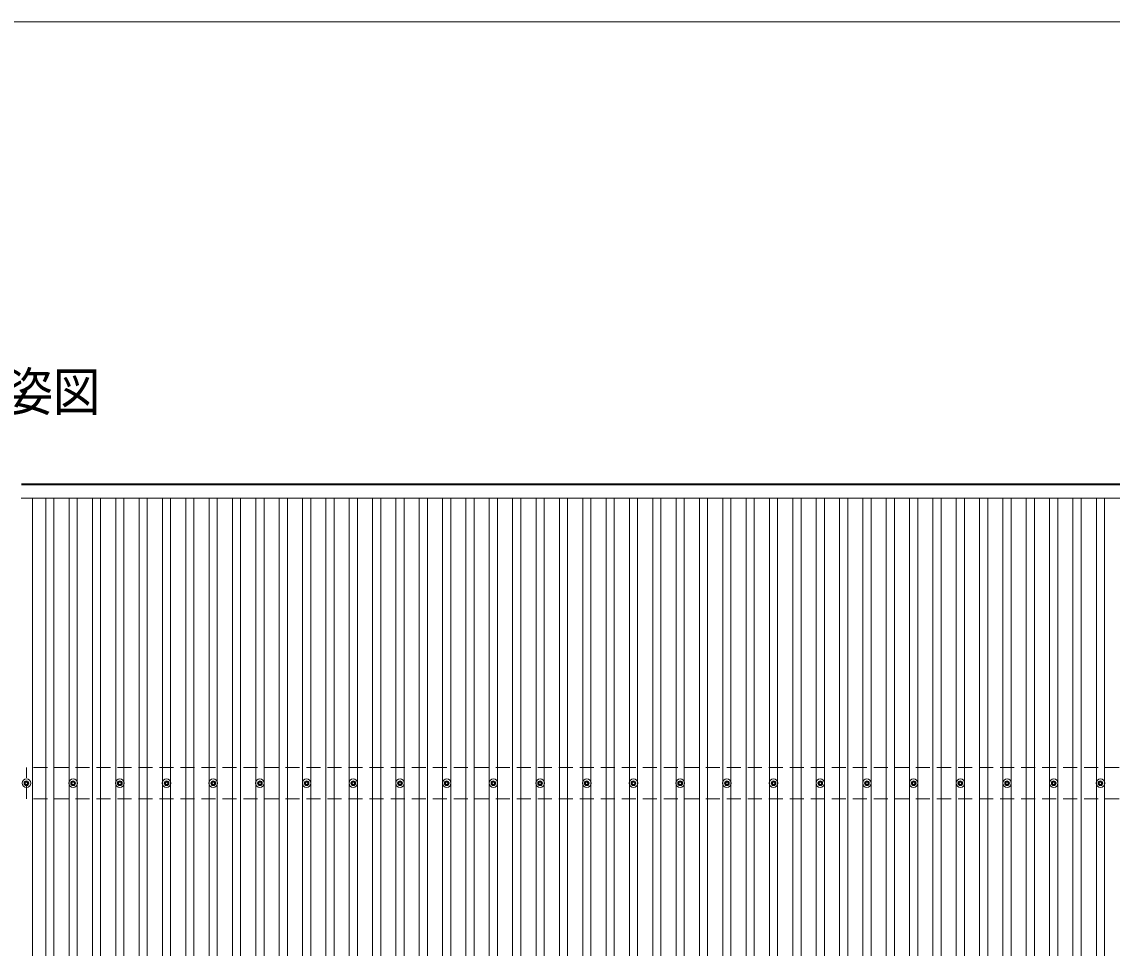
# Model space of a CAD drawing. Units: millimetres at full size, sheet at 1:50; details may follow other scales. Extents: x -14053 to 14053, y -9700 to 9700.
# Drawn here: x -9345 to -4674, y 5730 to 9700 of the extents above; entities that cross this region are included whole.
import ezdxf
from ezdxf.enums import TextEntityAlignment as Align

# ---------------------------------------------------------------- set-up
doc = ezdxf.new("R2010")
doc.units = ezdxf.units.MM
doc.header["$LTSCALE"] = 50
doc.linetypes.add('DASHED1', pattern=[1.8, 1.2, -0.6])
for name, color, linetype, lineweight in [('1-1', 2, 'Continuous', 9), ('1-2', 134, 'Continuous', 9), ('1-3', 5, 'Continuous', 5), ('1-4', 2, 'DASHED1', 9), ('F-0', 7, 'Continuous', 9)]:
    doc.layers.add(name, color=color, linetype=linetype, lineweight=lineweight)
doc.layers.add('1-7', color=7, linetype='Continuous')
doc.styles.add('ＭＳ ゴシック', font='')
doc.styles.get('ＭＳ ゴシック').set_extended_font_data('MS Gothic')

msp = doc.modelspace()

# ---------------------------------------------------------------- linework, layer by layer
at = {"layer": '1-1'}
for p, q in [((-9346.17, 7720.18), (-3947.15, 7720.18)), ((-3947.15, 7715.58), (-9346.17, 7715.58)), ((-9347.65, 7658.59), (-2101.65, 7658.59)), ((-9298.15, 1817.66), (-9298.15, 7658.59))]:
    msp.add_line(p, q, dxfattribs=at)
at = {"layer": '1-2'}
for p, q in [((-9242.15, 1817.66), (-9242.15, 7658.59)), ((-9207.15, 1817.66), (-9207.15, 7658.59)), ((-9142.15, 1817.66), (-9142.15, 7658.59)), ((-9107.15, 1817.66), (-9107.15, 7658.59)), ((-9042.15, 1817.66), (-9042.15, 7658.59)), ((-9007.15, 1817.66), (-9007.15, 7658.59)), ((-8942.15, 1817.66), (-8942.15, 7658.59)), ((-8907.15, 1817.66), (-8907.15, 7658.59)), ((-8842.15, 1817.66), (-8842.15, 7658.59)), ((-8807.15, 1817.66), (-8807.15, 7658.59)), ((-8742.15, 1817.66), (-8742.15, 7658.59)), ((-8707.15, 1817.66), (-8707.15, 7658.59)), ((-8642.15, 1817.66), (-8642.15, 7658.59)), ((-8607.15, 1817.66), (-8607.15, 7658.59)), ((-8542.15, 1817.66), (-8542.15, 7658.59)), ((-8507.15, 1817.66), (-8507.15, 7658.59)), ((-8442.15, 1817.66), (-8442.15, 7658.59)), ((-8407.15, 1817.66), (-8407.15, 7658.59)), ((-8342.15, 1817.66), (-8342.15, 7658.59)), ((-8307.15, 1817.66), (-8307.15, 7658.59)), ((-8242.15, 1817.66), (-8242.15, 7658.59)), ((-8207.15, 1817.66), (-8207.15, 7658.59)), ((-8142.15, 1817.66), (-8142.15, 7658.59)), ((-8107.15, 1817.66), (-8107.15, 7658.59)), ((-8042.15, 1817.66), (-8042.15, 7658.59)), ((-8007.15, 1817.66), (-8007.15, 7658.59)), ((-7942.15, 1817.66), (-7942.15, 7658.59)), ((-7907.15, 1817.66), (-7907.15, 7658.59)), ((-7842.15, 1817.66), (-7842.15, 7658.59)), ((-7807.15, 1817.66), (-7807.15, 7658.59)), ((-7742.15, 1817.66), (-7742.15, 7658.59)), ((-7707.15, 1817.66), (-7707.15, 7658.59)), ((-7642.15, 1817.66), (-7642.15, 7658.59)), ((-7607.15, 1817.66), (-7607.15, 7658.59)), ((-7542.15, 1817.66), (-7542.15, 7658.59)), ((-7507.15, 1817.66), (-7507.15, 7658.59)), ((-7442.15, 1817.66), (-7442.15, 7658.59)), ((-7407.15, 1817.66), (-7407.15, 7658.59)), ((-7342.15, 1817.66), (-7342.15, 7658.59)), ((-7307.15, 1817.66), (-7307.15, 7658.59)), ((-7242.15, 1817.66), (-7242.15, 7658.59)), ((-7207.15, 1817.66), (-7207.15, 7658.59)), ((-7142.15, 1817.66), (-7142.15, 7658.59)), ((-7107.15, 1817.66), (-7107.15, 7658.59)), ((-7042.15, 1817.66), (-7042.15, 7658.59)), ((-7007.15, 1817.66), (-7007.15, 7658.59)), ((-6942.15, 1817.66), (-6942.15, 7658.59)), ((-6907.15, 1817.66), (-6907.15, 7658.59)), ((-6842.15, 1817.66), (-6842.15, 7658.59)), ((-6807.15, 1817.66), (-6807.15, 7658.59)), ((-6742.15, 1817.66), (-6742.15, 7658.59)), ((-6707.15, 1817.66), (-6707.15, 7658.59)), ((-6642.15, 1817.66), (-6642.15, 7658.59)), ((-6607.15, 1817.66), (-6607.15, 7658.59)), ((-6542.15, 1817.66), (-6542.15, 7658.59)), ((-6507.15, 1817.66), (-6507.15, 7658.59)), ((-6442.15, 1817.66), (-6442.15, 7658.59)), ((-6407.15, 1817.66), (-6407.15, 7658.59)), ((-6342.15, 1817.66), (-6342.15, 7658.59)), ((-6307.15, 1817.66), (-6307.15, 7658.59)), ((-6242.15, 1817.66), (-6242.15, 7658.59)), ((-6207.15, 1817.66), (-6207.15, 7658.59)), ((-6142.15, 1817.66), (-6142.15, 7658.59)), ((-6107.15, 1817.66), (-6107.15, 7658.59)), ((-6042.15, 1817.66), (-6042.15, 7658.59)), ((-6007.15, 1817.66), (-6007.15, 7658.59)), ((-5942.15, 1817.66), (-5942.15, 7658.59)), ((-5907.15, 1817.66), (-5907.15, 7658.59)), ((-5842.15, 1817.66), (-5842.15, 7658.59)), ((-5807.15, 1817.66), (-5807.15, 7658.59)), ((-5742.15, 1817.66), (-5742.15, 7658.59)), ((-5707.15, 1817.66), (-5707.15, 7658.59)), ((-5642.15, 1817.66), (-5642.15, 7658.59)), ((-5607.15, 1817.66), (-5607.15, 7658.59)), ((-5542.15, 1817.66), (-5542.15, 7658.59)), ((-5507.15, 1817.66), (-5507.15, 7658.59)), ((-5442.15, 1817.66), (-5442.15, 7658.59)), ((-5407.15, 1817.66), (-5407.15, 7658.59)), ((-5342.15, 1817.66), (-5342.15, 7658.59)), ((-5307.15, 1817.66), (-5307.15, 7658.59)), ((-5242.15, 1817.66), (-5242.15, 7658.59)), ((-5207.15, 1817.66), (-5207.15, 7658.59)), ((-5142.15, 1817.66), (-5142.15, 7658.59)), ((-5107.15, 1817.66), (-5107.15, 7658.59)), ((-5042.15, 1817.66), (-5042.15, 7658.59)), ((-5007.15, 1817.66), (-5007.15, 7658.59)), ((-4942.15, 1817.66), (-4942.15, 7658.59)), ((-4907.15, 1817.66), (-4907.15, 7658.59)), ((-4842.15, 1817.66), (-4842.15, 7658.59)), ((-4807.15, 1817.66), (-4807.15, 7658.59)), ((-4742.15, 1817.66), (-4742.15, 7658.59)), ((-4707.15, 1817.66), (-4707.15, 7658.59))]:
    msp.add_line(p, q, dxfattribs=at)
at = {"layer": '1-3'}
for p, q in [((-9326.4, 6447.15), (-9326.4, 6442.74)), ((-9322.9, 6447.15), (-9322.9, 6442.74)), ((-9126.4, 6447.15), (-9126.4, 6442.74)), ((-9122.9, 6447.15), (-9122.9, 6442.74)), ((-8926.4, 6447.15), (-8926.4, 6442.74)), ((-8922.9, 6447.15), (-8922.9, 6442.74)), ((-8726.4, 6447.15), (-8726.4, 6442.74)), ((-8722.9, 6447.15), (-8722.9, 6442.74)), ((-8526.4, 6447.15), (-8526.4, 6442.74)), ((-8522.9, 6447.15), (-8522.9, 6442.74)), ((-8326.4, 6447.15), (-8326.4, 6442.74)), ((-8322.9, 6447.15), (-8322.9, 6442.74)), ((-8126.4, 6447.15), (-8126.4, 6442.74)), ((-8122.9, 6447.15), (-8122.9, 6442.74)), ((-7926.4, 6447.15), (-7926.4, 6442.74)), ((-7922.9, 6447.15), (-7922.9, 6442.74)), ((-7726.4, 6447.15), (-7726.4, 6442.74)), ((-7722.9, 6447.15), (-7722.9, 6442.74)), ((-7526.4, 6447.15), (-7526.4, 6442.74)), ((-7522.9, 6447.15), (-7522.9, 6442.74)), ((-7326.4, 6447.15), (-7326.4, 6442.74)), ((-7322.9, 6447.15), (-7322.9, 6442.74)), ((-7126.4, 6447.15), (-7126.4, 6442.74)), ((-7122.9, 6447.15), (-7122.9, 6442.74)), ((-6926.4, 6447.15), (-6926.4, 6442.74)), ((-6922.9, 6447.15), (-6922.9, 6442.74)), ((-6726.4, 6447.15), (-6726.4, 6442.74)), ((-6722.9, 6447.15), (-6722.9, 6442.74)), ((-6526.4, 6447.15), (-6526.4, 6442.74)), ((-6522.9, 6447.15), (-6522.9, 6442.74)), ((-6326.4, 6447.15), (-6326.4, 6442.74)), ((-6322.9, 6447.15), (-6322.9, 6442.74)), ((-6126.4, 6447.15), (-6126.4, 6442.74)), ((-6122.9, 6447.15), (-6122.9, 6442.74)), ((-5926.4, 6447.15), (-5926.4, 6442.74)), ((-5922.9, 6447.15), (-5922.9, 6442.74)), ((-5726.4, 6447.15), (-5726.4, 6442.74)), ((-5722.9, 6447.15), (-5722.9, 6442.74)), ((-5526.4, 6447.15), (-5526.4, 6442.74)), ((-5522.9, 6447.15), (-5522.9, 6442.74)), ((-5326.4, 6447.15), (-5326.4, 6442.74)), ((-5322.9, 6447.15), (-5322.9, 6442.74)), ((-5126.4, 6447.15), (-5126.4, 6442.74)), ((-5122.9, 6447.15), (-5122.9, 6442.74)), ((-4926.4, 6447.15), (-4926.4, 6442.74)), ((-4922.9, 6447.15), (-4922.9, 6442.74)), ((-4726.4, 6447.15), (-4726.4, 6442.74)), ((-4722.9, 6447.15), (-4722.9, 6442.74)), ((-9334.65, 6438.91), (-9330.23, 6438.91)), ((-9334.65, 6435.41), (-9330.23, 6435.41)), ((-9326.4, 6431.57), (-9326.4, 6427.16)), ((-9322.9, 6431.57), (-9322.9, 6427.16)), ((-9319.07, 6438.91), (-9314.65, 6438.91)), ((-9319.07, 6435.41), (-9314.65, 6435.41)), ((-9134.65, 6438.91), (-9130.23, 6438.91)), ((-9134.65, 6435.41), (-9130.23, 6435.41)), ((-9126.4, 6431.57), (-9126.4, 6427.16)), ((-9122.9, 6431.57), (-9122.9, 6427.16)), ((-9119.07, 6438.91), (-9114.65, 6438.91)), ((-9119.07, 6435.41), (-9114.65, 6435.41)), ((-8934.65, 6438.91), (-8930.23, 6438.91)), ((-8934.65, 6435.41), (-8930.23, 6435.41)), ((-8926.4, 6431.57), (-8926.4, 6427.16)), ((-8922.9, 6431.57), (-8922.9, 6427.16)), ((-8919.07, 6438.91), (-8914.65, 6438.91)), ((-8919.07, 6435.41), (-8914.65, 6435.41)), ((-8734.65, 6438.91), (-8730.23, 6438.91)), ((-8734.65, 6435.41), (-8730.23, 6435.41)), ((-8726.4, 6431.57), (-8726.4, 6427.16)), ((-8722.9, 6431.57), (-8722.9, 6427.16)), ((-8719.07, 6438.91), (-8714.65, 6438.91)), ((-8719.07, 6435.41), (-8714.65, 6435.41)), ((-8534.65, 6438.91), (-8530.23, 6438.91)), ((-8534.65, 6435.41), (-8530.23, 6435.41)), ((-8526.4, 6431.57), (-8526.4, 6427.16)), ((-8522.9, 6431.57), (-8522.9, 6427.16)), ((-8519.07, 6438.91), (-8514.65, 6438.91)), ((-8519.07, 6435.41), (-8514.65, 6435.41)), ((-8334.65, 6438.91), (-8330.23, 6438.91)), ((-8334.65, 6435.41), (-8330.23, 6435.41)), ((-8326.4, 6431.57), (-8326.4, 6427.16)), ((-8322.9, 6431.57), (-8322.9, 6427.16)), ((-8319.07, 6438.91), (-8314.65, 6438.91)), ((-8319.07, 6435.41), (-8314.65, 6435.41)), ((-8134.65, 6438.91), (-8130.23, 6438.91)), ((-8134.65, 6435.41), (-8130.23, 6435.41)), ((-8126.4, 6431.57), (-8126.4, 6427.16)), ((-8122.9, 6431.57), (-8122.9, 6427.16)), ((-8119.07, 6438.91), (-8114.65, 6438.91)), ((-8119.07, 6435.41), (-8114.65, 6435.41)), ((-7934.65, 6438.91), (-7930.23, 6438.91)), ((-7934.65, 6435.41), (-7930.23, 6435.41)), ((-7926.4, 6431.57), (-7926.4, 6427.16)), ((-7922.9, 6431.57), (-7922.9, 6427.16)), ((-7919.07, 6438.91), (-7914.65, 6438.91)), ((-7919.07, 6435.41), (-7914.65, 6435.41)), ((-7734.65, 6438.91), (-7730.23, 6438.91)), ((-7734.65, 6435.41), (-7730.23, 6435.41)), ((-7726.4, 6431.57), (-7726.4, 6427.16)), ((-7722.9, 6431.57), (-7722.9, 6427.16)), ((-7719.07, 6438.91), (-7714.65, 6438.91)), ((-7719.07, 6435.41), (-7714.65, 6435.41)), ((-7534.65, 6438.91), (-7530.23, 6438.91)), ((-7534.65, 6435.41), (-7530.23, 6435.41)), ((-7526.4, 6431.57), (-7526.4, 6427.16)), ((-7522.9, 6431.57), (-7522.9, 6427.16)), ((-7519.07, 6438.91), (-7514.65, 6438.91)), ((-7519.07, 6435.41), (-7514.65, 6435.41)), ((-7334.65, 6438.91), (-7330.23, 6438.91)), ((-7334.65, 6435.41), (-7330.23, 6435.41)), ((-7326.4, 6431.57), (-7326.4, 6427.16)), ((-7322.9, 6431.57), (-7322.9, 6427.16)), ((-7319.07, 6438.91), (-7314.65, 6438.91)), ((-7319.07, 6435.41), (-7314.65, 6435.41)), ((-7134.65, 6438.91), (-7130.23, 6438.91)), ((-7134.65, 6435.41), (-7130.23, 6435.41)), ((-7126.4, 6431.57), (-7126.4, 6427.16)), ((-7122.9, 6431.57), (-7122.9, 6427.16)), ((-7119.07, 6438.91), (-7114.65, 6438.91)), ((-7119.07, 6435.41), (-7114.65, 6435.41)), ((-6934.65, 6438.91), (-6930.23, 6438.91)), ((-6934.65, 6435.41), (-6930.23, 6435.41)), ((-6926.4, 6431.57), (-6926.4, 6427.16)), ((-6922.9, 6431.57), (-6922.9, 6427.16)), ((-6919.07, 6438.91), (-6914.65, 6438.91)), ((-6919.07, 6435.41), (-6914.65, 6435.41)), ((-6734.65, 6438.91), (-6730.23, 6438.91)), ((-6734.65, 6435.41), (-6730.23, 6435.41)), ((-6726.4, 6431.57), (-6726.4, 6427.16)), ((-6722.9, 6431.57), (-6722.9, 6427.16)), ((-6719.07, 6438.91), (-6714.65, 6438.91)), ((-6719.07, 6435.41), (-6714.65, 6435.41)), ((-6534.65, 6438.91), (-6530.23, 6438.91)), ((-6534.65, 6435.41), (-6530.23, 6435.41)), ((-6526.4, 6431.57), (-6526.4, 6427.16)), ((-6522.9, 6431.57), (-6522.9, 6427.16)), ((-6519.07, 6438.91), (-6514.65, 6438.91)), ((-6519.07, 6435.41), (-6514.65, 6435.41)), ((-6334.65, 6438.91), (-6330.23, 6438.91)), ((-6334.65, 6435.41), (-6330.23, 6435.41)), ((-6326.4, 6431.57), (-6326.4, 6427.16)), ((-6322.9, 6431.57), (-6322.9, 6427.16)), ((-6319.07, 6438.91), (-6314.65, 6438.91)), ((-6319.07, 6435.41), (-6314.65, 6435.41)), ((-6134.65, 6438.91), (-6130.23, 6438.91)), ((-6134.65, 6435.41), (-6130.23, 6435.41)), ((-6126.4, 6431.57), (-6126.4, 6427.16)), ((-6122.9, 6431.57), (-6122.9, 6427.16)), ((-6119.07, 6438.91), (-6114.65, 6438.91)), ((-6119.07, 6435.41), (-6114.65, 6435.41)), ((-5934.65, 6438.91), (-5930.23, 6438.91)), ((-5934.65, 6435.41), (-5930.23, 6435.41)), ((-5926.4, 6431.57), (-5926.4, 6427.16)), ((-5922.9, 6431.57), (-5922.9, 6427.16)), ((-5919.07, 6438.91), (-5914.65, 6438.91)), ((-5919.07, 6435.41), (-5914.65, 6435.41)), ((-5734.65, 6438.91), (-5730.23, 6438.91)), ((-5734.65, 6435.41), (-5730.23, 6435.41)), ((-5726.4, 6431.57), (-5726.4, 6427.16)), ((-5722.9, 6431.57), (-5722.9, 6427.16)), ((-5719.07, 6438.91), (-5714.65, 6438.91)), ((-5719.07, 6435.41), (-5714.65, 6435.41)), ((-5534.65, 6438.91), (-5530.23, 6438.91)), ((-5534.65, 6435.41), (-5530.23, 6435.41)), ((-5526.4, 6431.57), (-5526.4, 6427.16)), ((-5522.9, 6431.57), (-5522.9, 6427.16)), ((-5519.07, 6438.91), (-5514.65, 6438.91)), ((-5519.07, 6435.41), (-5514.65, 6435.41)), ((-5334.65, 6438.91), (-5330.23, 6438.91)), ((-5334.65, 6435.41), (-5330.23, 6435.41)), ((-5326.4, 6431.57), (-5326.4, 6427.16)), ((-5322.9, 6431.57), (-5322.9, 6427.16)), ((-5319.07, 6438.91), (-5314.65, 6438.91)), ((-5319.07, 6435.41), (-5314.65, 6435.41)), ((-5134.65, 6438.91), (-5130.23, 6438.91)), ((-5134.65, 6435.41), (-5130.23, 6435.41)), ((-5126.4, 6431.57), (-5126.4, 6427.16)), ((-5122.9, 6431.57), (-5122.9, 6427.16)), ((-5119.07, 6438.91), (-5114.65, 6438.91)), ((-5119.07, 6435.41), (-5114.65, 6435.41)), ((-4934.65, 6438.91), (-4930.23, 6438.91)), ((-4934.65, 6435.41), (-4930.23, 6435.41)), ((-4926.4, 6431.57), (-4926.4, 6427.16)), ((-4922.9, 6431.57), (-4922.9, 6427.16)), ((-4919.07, 6438.91), (-4914.65, 6438.91)), ((-4919.07, 6435.41), (-4914.65, 6435.41)), ((-4734.65, 6438.91), (-4730.23, 6438.91)), ((-4734.65, 6435.41), (-4730.23, 6435.41)), ((-4726.4, 6431.57), (-4726.4, 6427.16)), ((-4722.9, 6431.57), (-4722.9, 6427.16)), ((-4719.07, 6438.91), (-4714.65, 6438.91)), ((-4719.07, 6435.41), (-4714.65, 6435.41))]:
    msp.add_line(p, q, dxfattribs=at)
for centre, radius in [((-9324.65, 6437.16), 18.25), ((-9324.65, 6437.16), 10.15), ((-9124.65, 6437.16), 18.25), ((-9124.65, 6437.16), 10.15), ((-8924.65, 6437.16), 18.25), ((-8924.65, 6437.16), 10.15), ((-8724.65, 6437.16), 18.25), ((-8724.65, 6437.16), 10.15), ((-8524.65, 6437.16), 18.25), ((-8524.65, 6437.16), 10.15), ((-8324.65, 6437.16), 18.25), ((-8324.65, 6437.16), 10.15), ((-8124.65, 6437.16), 18.25), ((-8124.65, 6437.16), 10.15), ((-7924.65, 6437.16), 18.25), ((-7924.65, 6437.16), 10.15), ((-7724.65, 6437.16), 18.25), ((-7724.65, 6437.16), 10.15), ((-7524.65, 6437.16), 18.25), ((-7524.65, 6437.16), 10.15), ((-7324.65, 6437.16), 18.25), ((-7324.65, 6437.16), 10.15), ((-7124.65, 6437.16), 18.25), ((-7124.65, 6437.16), 10.15), ((-6924.65, 6437.16), 18.25), ((-6924.65, 6437.16), 10.15), ((-6724.65, 6437.16), 18.25), ((-6724.65, 6437.16), 10.15), ((-6524.65, 6437.16), 18.25), ((-6524.65, 6437.16), 10.15), ((-6324.65, 6437.16), 18.25), ((-6324.65, 6437.16), 10.15), ((-6124.65, 6437.16), 18.25), ((-6124.65, 6437.16), 10.15), ((-5924.65, 6437.16), 18.25), ((-5924.65, 6437.16), 10.15), ((-5724.65, 6437.16), 18.25), ((-5724.65, 6437.16), 10.15), ((-5524.65, 6437.16), 18.25), ((-5524.65, 6437.16), 10.15), ((-5324.65, 6437.16), 18.25), ((-5324.65, 6437.16), 10.15), ((-5124.65, 6437.16), 18.25), ((-5124.65, 6437.16), 10.15), ((-4924.65, 6437.16), 18.25), ((-4924.65, 6437.16), 10.15), ((-4724.65, 6437.16), 18.25), ((-4724.65, 6437.16), 10.15), ((-9324.65, 6437.16), 5.85), ((-9324.65, 6437.16), 5.25), ((-9124.65, 6437.16), 5.85), ((-9124.65, 6437.16), 5.25), ((-8924.65, 6437.16), 5.85), ((-8924.65, 6437.16), 5.25), ((-8724.65, 6437.16), 5.85), ((-8724.65, 6437.16), 5.25), ((-8524.65, 6437.16), 5.85), ((-8524.65, 6437.16), 5.25), ((-8324.65, 6437.16), 5.85), ((-8324.65, 6437.16), 5.25), ((-8124.65, 6437.16), 5.85), ((-8124.65, 6437.16), 5.25), ((-7924.65, 6437.16), 5.85), ((-7924.65, 6437.16), 5.25), ((-7724.65, 6437.16), 5.85), ((-7724.65, 6437.16), 5.25), ((-7524.65, 6437.16), 5.85), ((-7524.65, 6437.16), 5.25), ((-7324.65, 6437.16), 5.85), ((-7324.65, 6437.16), 5.25), ((-7124.65, 6437.16), 5.85), ((-7124.65, 6437.16), 5.25), ((-6924.65, 6437.16), 5.85), ((-6924.65, 6437.16), 5.25), ((-6724.65, 6437.16), 5.85), ((-6724.65, 6437.16), 5.25), ((-6524.65, 6437.16), 5.85), ((-6524.65, 6437.16), 5.25), ((-6324.65, 6437.16), 5.85), ((-6324.65, 6437.16), 5.25), ((-6124.65, 6437.16), 5.85), ((-6124.65, 6437.16), 5.25), ((-5924.65, 6437.16), 5.85), ((-5924.65, 6437.16), 5.25), ((-5724.65, 6437.16), 5.85), ((-5724.65, 6437.16), 5.25), ((-5524.65, 6437.16), 5.85), ((-5524.65, 6437.16), 5.25), ((-5324.65, 6437.16), 5.85), ((-5324.65, 6437.16), 5.25), ((-5124.65, 6437.16), 5.85), ((-5124.65, 6437.16), 5.25), ((-4924.65, 6437.16), 5.85), ((-4924.65, 6437.16), 5.25), ((-4724.65, 6437.16), 5.85), ((-4724.65, 6437.16), 5.25)]:
    msp.add_circle(centre, radius, dxfattribs=at)
at = {"layer": '1-4'}
for p, q in [((-9324.65, 6370.16), (-9324.65, 6504.16)), ((-2124.65, 6504.16), (-9324.65, 6504.16)), ((-2124.65, 6370.16), (-9324.65, 6370.16))]:
    msp.add_line(p, q, dxfattribs=at)
at = {"layer": 'F-0', "color": 5, "lineweight": 5}
msp.add_line((-14053.43, 9700), (13346.57, 9700), dxfattribs=at)

# ---------------------------------------------------------------- texts
at = {"layer": '1-7', "style": 'ＭＳ ゴシック', "width": 0.9}
msp.add_text('■姿図', height=165, dxfattribs=at).set_placement((-9616.1, 7982.94), align=Align.BOTTOM_LEFT)

doc.saveas('drawing.dxf')
